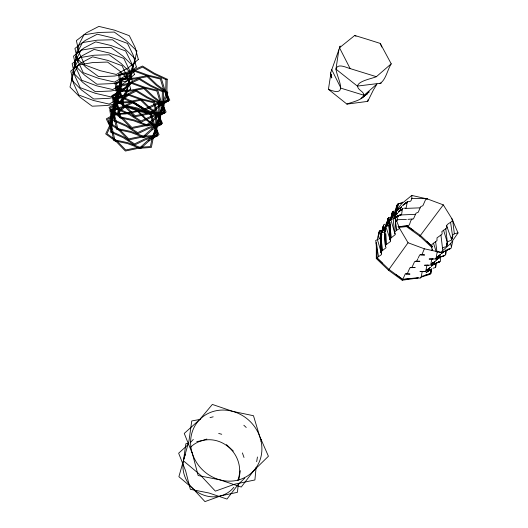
<?xml version="1.0" encoding="UTF-8"?>
<svg xmlns="http://www.w3.org/2000/svg" width="528" height="528" viewBox="0 0 528 528"><rect width="100%" height="100%" fill="white"/><g stroke="black" fill="none" stroke-linecap="round" stroke-linejoin="round"><path stroke-width="0.79" d="M418.447 277.959L402.197 280.216L388.43 270.164L376.292 258.529L376.319 244.655M426.842 269.894L429.403 268.891L426.749 269.94L429.713 268.396L427.297 269.762L430.353 267.399L425.509 271.544L422.169 271.696L421.179 277.028L420.321 278.21L417.457 277.715L402.765 279.47L388.971 269.419L376.827 257.763L376.84 244.695M452.78 236.894C451.493 233.825 456.02 233.369 458.014 232.934L451.81 218.559L443.296 204.864L427.627 199.023L411.761 195.433L401.735 203.643L393.815 213.886L399.617 228.439L408.052 242.755L424.34 248.794L440.741 252.371L450.641 243.514L458.014 232.934M382.609 263.307L376.84 257.763L381.064 254.932L381.599 254.001L380.919 252.463L381.143 251.579L386.06 247.731L385.374 245.817L384.813 231.772L385.367 229.482M435.356 263.221L435.574 267.511L433.019 268.224M385.374 245.817L385.942 244.847L390.423 241.547L390.581 240.821L389.875 239.389L390.205 238.623L395.201 234.663L390.839 219.556L393.888 218.46L396.29 216.737M447.328 242.2L446.761 245.48L447.506 241.765L451.75 240.062L446.615 225.839C447.058 222.875 454.733 222.07 451.81 218.559M407.854 201.617C411.741 202.64 412.157 198.271 411.761 195.433M394.673 217.939L395.069 216.289L393.815 213.886M397.366 208.27C398.858 212.711 390.542 209.326 392.535 213.992M442.352 248.728L443.276 247.559L446.8 246.424M391.09 217.582L388.271 218.117L387.961 219.754M330.805 72.877L330.541 73.412L331.558 77.821L330.515 73.247L340.197 46.042L339.497 47.758L350.137 68.587L376.378 76.692L391.222 63.822L380.246 43.421L367.521 39.382L354.75 35.462L339.497 47.758M256.126 467.267L254.905 479.965L234.828 484.15L215.365 491.139L200.198 474.877L183.355 460.746L188.951 440.953L191.756 420.941L200.501 419.351M256.661 461.71L257.44 457.004M238.286 484.209L237.422 492.32L220.915 495.818L204.95 501.6L192.614 488.281L178.886 476.692L183.52 460.317L185.876 443.698L188.991 443.104M238.715 480.15L240.359 470.679M388.43 270.164L408.052 242.755M396.469 221.483L397.36 220.427L397.907 215.787M376.24 243.012L375.652 240.497L380.985 237.824L381.216 236.94L380.325 233.812L384.457 228.367L380.437 233.607M440.326 256.76L440.471 261.38L436.517 262.924L439.791 261.782M330.825 73.814L328.429 89.338L346.916 104.108L367.739 101.376L367.943 99.812M401.735 203.643C396.746 202.66 395.947 206.158 395.881 210.943M444.748 255.532L441.461 256.681L445.592 254.918L445.54 249.955M338.87 49.85L335.953 69.155C337.379 79.253 349.232 97.871 328.429 89.338M430.564 271.94L430.94 269.61M431.699 264.957L431.95 263.406M430.089 269.544L430.769 273.511L430.181 274.263L420.79 277.22M451.961 238.874L452.562 235.336M383.546 225.172L382.16 231.647L383.632 224.935L384.43 224.347L386.753 224.083M452.516 235.574L451.889 239.085L452.516 235.825L450.589 222.301M445.678 254.661L446.523 250.496M435.745 267.016L436.524 263.182M451.836 239.296L452.516 235.825M394.931 215.728L394.456 218.123L394.911 215.82M395.822 211.207L397.036 205.062M395.122 217.061L397.795 204.046L395.135 216.81L396.264 230.525L394.614 232.274L395.175 233.957M377.48 239.039L378.979 231.825L379.5 231.053L382.331 230.241M386.932 224.578L388.271 218.117L386.621 226.05M394.687 216.011L394.192 218.295L394.72 215.932M395.512 212.203L396.997 205.359L397.096 206.745M391.42 218.236L392.898 211.405L391.327 218.519M395.591 211.985L396.983 205.676L395.439 212.065M387.057 224.393L388.483 217.978L386.879 225.053M446.615 225.839L447.044 227.476L445.804 228.743L447.348 242.695L446.681 245.685L447.322 242.438L447.493 243.223M381.203 237.415L381.883 234.425M395.135 216.81L398.039 203.92L395.069 216.289L396.264 230.525L399.617 228.439M446.622 245.896L447.348 242.695M449.981 248.972L446.411 250.265L451.097 248.226L452.753 241.355M261.083 441.474L261.446 439.923L260.179 438.887M386.1 226.426L387.935 218.783M389.968 222.209L389.228 225.278L389.875 239.389M390.7 219.146L392.363 212.249M394.667 215.259L393.888 218.46L394.68 215.437M402.369 209.312L401.59 214.54L397.63 216.071L401.056 214.922M385.394 229.396L384.813 231.772L385.4 245.982L384.496 231.917L385.301 228.901M386.364 225.43L387.908 219.08L386.1 225.878M386.991 225.007L388.74 217.866L386.965 224.862M389.809 222.889L389.228 225.278L389.902 239.56L388.898 225.43L389.71 222.4M390.588 219.707L392.344 212.553L390.317 220.123M381.031 235.29L380.272 238.319L380.886 252.298M381.79 232.261L383.5 225.443L383.592 226.756M380.873 235.963L380.272 238.319L380.972 252.622M381.678 232.815L383.486 225.74L381.203 233.303M391.67 218.005L393.433 211.193L391.334 219.074M381.744 234.439L381.157 236.683L382.153 250.701L381.229 237.184M395.861 210.903L397.043 206.375M385.235 227.04L380.84 233.244L384.496 231.917L385.354 228.789M385.994 226.446L387.922 219.404M387.09 224.829L389.024 217.787M385.506 230.043L384.813 227.159L388.898 225.43L389.763 222.288M390.628 219.153L392.357 212.883M395.069 216.289L398.62 203.735M379.612 238.603L380.747 234.821M396.185 274.666L402.765 279.457L405.253 273.933L409.999 274.078L405.781 273.781M424.34 248.794L422.156 254.1L421.41 254.78L419.734 254.918L418.295 257.763M417.958 258.634L416.678 261.182L414.612 261.604L411.906 267.452L409.886 267.828L407.51 273.2L406.54 273.946M426.967 198.726L425.555 199.723L422.869 205.715L420.691 206.633L418.189 212.282L416.064 213.154L413.464 218.915L408.005 219.338M391.222 63.822C387.479 69.597 385.763 80.408 379.678 83.648M367.739 101.376L373.375 90.011L376.926 84.13M395.71 211.273L389.268 220.585L389.539 222.407M395.736 211.523L389.228 221.569L392.502 216.539M381.44 232.947L385.374 226.981M386.47 225.449L389.545 220.803M390.581 240.821L385.81 226.472L388.892 221.833M385.169 227.278L380.305 234.524L385.361 227.218M386.998 224.763L388.832 222.083M385.81 226.472L388.898 221.971M394.264 213.926L390.159 219.853L390.839 219.556M396.092 211.292L397.465 209.319L396.04 211.325M376.292 258.529L376.82 257.77M407.279 201.973L406.105 207.992L403.583 208.336M394.139 213.998L389.869 220.018L394.132 214.177M398.6 227.41L406.514 226.618L407.062 225.845L413.411 230.393M330.495 73.471L331.782 77.88L330.541 73.412M389.519 220.823L385.209 226.789L389.506 220.994M388.958 221.912L384.668 227.845L389.407 221.067M392.918 215.912L394.35 213.946M396.495 210.929L397.445 209.629L395.485 212.269M431.937 250.609L431.818 247.388L419.839 236.188L443.296 204.864M394.02 214.249L389.618 220.189L393.994 214.408M394.852 213.206L389.189 220.81L393.565 215.035M389.413 220.381L394.898 213.18M402.197 280.216L402.758 279.477M433.191 258.911L429.112 259.037L435.501 258.938L436.161 257.697L437.118 252.443L438.365 251.81L440.741 252.371M394.086 214.309L389.268 220.585L394.205 214.203M431.818 247.388L432.392 246.635M396.178 211.649L397.162 210.368M384.813 227.159L388.74 222.064M416.882 278.454L417.457 277.715M193.314 439.441L190.549 442.418M425.693 271.425L426.835 265.782L427.548 265.221L430.723 265.082L431.62 259.829L432.676 258.898M244.748 478.117L237.917 484.796L226.981 499.059L208.923 492.994L190.351 489.311L185.599 470.791L178.649 453.222L188.76 444.041M346.916 104.108C351.509 101.983 371.349 98.498 360.756 90.71C349.576 82.289 371.653 78.916 376.378 76.692M433.224 264.627L434.419 263.558M435.686 258.786L440.636 254.351L435.501 258.938M376.708 84.229L364.063 95.284L340.976 88.202L331.723 69.65M440.108 256.641L435.811 260.462L439.487 257.552L437.158 258.944L440.075 257.314L437.573 258.496L440.656 257.077M428.38 270.739L426.129 272.725L429.323 270.184L427.271 271.451L430.148 269.834M362.584 97.489L369.197 91.793L361.007 98.591L367.501 93.634L363.581 96.578M443.441 251.77L441.137 253.737L444.14 251.302L441.718 253.077L444.411 251.163L442.332 252.404L449.315 249.091L447.823 249.196M433.567 264.317L431.264 266.244L434.584 263.776L432.254 265.162L435.158 263.545L432.656 264.719L435.732 263.314M432.868 263.195L435.237 261.215L432.148 263.571L434.696 262.066L432.94 263.043M437.831 256.879L440.227 254.912L436.9 257.321L439.454 256.12L436.953 257.235M402.138 209.114L400.31 210.606L402.409 208.916M397.683 215.622L395.861 217.107L397.426 215.846M407.451 201.815L404.956 203.828L407.108 202.125M401.676 209.484L400.429 210.474L402.587 208.817M395.459 214.79L397.353 213.286L395.162 215.021M396.132 216.85L397.888 215.47M406.375 202.686L405.108 203.669L407.306 202.026M399.307 208.679L401.854 206.692L398.046 209.405L400.937 207.834L397.221 209.807M402.494 208.89L398.026 212.276L401.425 209.873L398.501 211.365L401.768 209.715M394.944 215.186L397.188 213.503L395.314 214.962M407.207 202.099L402.679 205.451L406.124 203.036M426.677 241.276L432.386 246.629L431.548 245.507L431.891 244.471L436.966 240.689L437.019 237.864L441.751 234.439L442.154 233.686L441.857 231.548L445.804 228.743M395.043 215.134L397.01 213.728L395.287 214.942M394.792 217.813L396.455 216.645L394.449 217.972M395.479 214.85L396.832 213.952L395.056 215.107M394.918 217.675L396.62 216.559L394.555 217.82M394.489 217.873L400.369 214.982L415.463 214.328M394.772 217.516L396.957 216.407M394.693 217.562L397.3 216.256M432.452 263.366L434.491 262.396L432.016 263.525M384.496 231.917L385.631 230.564M436.009 263.195L439.481 261.848L436.273 263.063L438.794 261.921L438.425 261.934M388.898 225.43L390.106 224.057L390.991 237.943L390.073 223.799M399.287 203.623L402.699 202.165M432.142 263.498L434.379 262.568L431.211 263.881M440.939 256.951L444.437 255.598L443.355 255.684M400.844 214.969L397.465 216.17L400.369 214.982L399.868 214.929M206.87 439.039L202.237 440.59L196.786 441.626M213.18 416.816L210.038 417.615M424.453 275.51L430.769 273.511L431.548 268.778L430.775 273.517L422.123 276.25M412.051 219.186C409.649 220.532 410.474 226.268 407.293 226.024M381.896 230.373L379.52 231.053L378.246 237.125L379.52 231.053L381.473 231.145M381.256 83.127L357.35 86.09L335.953 69.155C337.537 62.905 346.144 67.525 350.137 68.587M402.765 279.457L409.794 278.626M398.046 226.75L407.068 225.839L420.4 235.429L432.399 246.629M400.297 226.512L407.18 225.944M405.332 208.415L420.077 207.841M397.485 219.727L406.388 219.397M411.49 267.67L415.16 267.538L410.705 267.491M416.255 261.393L419.958 261.274L415.45 261.221M427.786 265.195L424.486 265.247L428.294 265.228M422.994 271.399L419.951 271.366L424.571 271.623M411.728 198.356L426.835 198.713M421.126 254.813L424.651 254.978L420.301 254.694M221.74 434.273L218.678 433.435M427.106 198.759L427.627 199.023M354.75 35.462L356.004 36.227M406.514 226.618L419.839 236.188M246.233 427.469L243.837 425.264M233.35 451.064L226.393 444.583M389.664 222.691L389.908 223.258M380.246 43.421L381.764 47.025M244.015 457.486L242.392 452.925M442.728 250.041L440.939 235.099M433.448 243.184L436.247 251.737M450.641 243.514L451.374 246.787M443.56 230.201L447.427 242.755M377.348 239.349L381.592 253.829M378.569 256.753L376.068 242.728L376.834 251.117L376.84 257.763M435.613 241.771L436.979 251.975M452.621 219.813L454.364 233.864M393.188 218.75L394.581 232.643M385.843 233.818L386.522 244.385M233.864 487.258A29.542 27.344 47.6 0 1 196.753 491.621A29.542 27.344 47.6 0 1 185.453 454.516M190.681 447.117A29.542 27.344 47.6 0 1 226.393 445.348A29.542 27.344 47.6 0 1 237.765 480.526M166.01 79.636L165.746 89.892L167.284 100.485L155.351 103.937L144.428 109.025L133.003 101.726L120.338 96.122L121.44 85.661L119.764 75.095L131.875 71.953L142.567 67.142L153.833 73.979L166.01 79.636M167.198 79.2L166.927 90.011L168.564 101.178L155.998 104.815L144.467 110.2L132.422 102.498L119.051 96.584L120.226 85.543L118.47 74.408L131.248 71.102L142.507 66.046L154.381 73.247L167.198 79.2M163.574 91.258L163.277 102.003L164.861 113.098L152.46 116.767L141.068 122.159L129.208 114.55L116.035 108.715L117.223 97.739L115.507 86.678L128.126 83.338L139.247 78.263L150.942 85.384L163.574 91.258M162.4 91.687L162.109 101.897L163.601 112.418L151.82 115.896L141.029 120.991L129.782 113.777L117.308 108.253L118.417 97.852L116.787 87.351L128.74 84.183L139.3 79.358L150.401 86.11L162.4 91.687M158.895 103.402L158.585 113.553L160.03 124.007L148.394 127.505L137.735 132.614L126.661 125.479L114.365 120.034L115.48 109.692L113.89 99.257L125.69 96.063L136.125 91.225L147.061 97.898L158.895 103.402M160.057 102.967L159.733 113.659L161.271 124.681L149.021 128.37L137.768 133.769L126.093 126.245L113.111 120.496L114.299 109.586L112.636 98.591L125.09 95.225L136.072 90.136L147.602 97.172L160.057 102.967M156.631 114.358L156.288 124.984L157.773 135.934L145.675 139.643L134.567 145.048L123.064 137.61L110.266 131.941L111.461 121.09L109.837 110.167L122.14 106.775L132.99 101.68L144.355 108.636L156.631 114.358M155.483 114.794L155.153 124.885L156.552 135.274L145.061 138.785L134.534 143.893L123.625 136.844L111.5 131.479L112.629 121.189L111.078 110.827L122.734 107.606L133.043 102.762L143.821 109.362L155.483 114.794M118.925 91.483L117.077 101.475L112.55 110.827L123.083 118.47L131.881 127.459L144.329 124.964L157.271 124.172L159.251 114.101L162.914 104.702L152.744 97.099L143.9 88.631L131.809 90.961L118.925 91.483M121.895 79.457L120.047 89.496L115.474 98.888L126.172 106.616L135.109 115.691L147.728 113.223L160.842 112.477L162.822 102.353L166.505 92.915L156.182 85.232L147.2 76.685L134.95 78.982L121.895 79.457M112.299 113.804L110.365 124.179L105.679 133.921L116.424 141.775L125.38 151.041L138.125 148.361L151.364 147.444L153.437 136.976L157.219 127.202L146.85 119.394L137.848 110.669L125.479 113.17L112.299 113.804M115.018 102.307L113.065 112.774L108.319 122.602L119.275 130.574L128.396 139.966L141.372 137.293L154.829 136.415L156.908 125.849L160.73 115.988L150.176 108.075L140.996 99.231L128.429 101.713L115.018 102.307M113.236 114.536L111.395 124.423L106.946 133.696L117.176 141.167L125.704 149.985L137.834 147.437L150.44 146.573L152.414 136.607L156.031 127.294L146.15 119.856L137.577 111.54L125.789 113.929L113.236 114.536M117.889 90.605L115.929 101.132L111.137 110.999L122.258 119.064L131.531 128.542L144.679 125.902L158.308 125.063L160.393 114.437L164.234 104.537L153.523 96.538L144.203 87.615L131.479 90.057L117.889 90.605M116.041 103.171L114.2 113.111L109.705 122.423L120.087 129.98L128.746 138.884L141.035 136.363L153.806 135.531L155.786 125.512L159.423 116.153L149.404 108.636L140.692 100.247L128.759 102.604L116.041 103.171M120.839 78.573L118.879 89.146L114.041 99.053L125.334 107.21L134.759 116.78L148.078 114.173L161.891 113.381L163.977 102.703L167.845 92.75L156.968 84.671L147.503 75.662L134.614 78.071L120.839 78.573M129.281 80.487L127.004 91.852L122.1 102.643L107.587 105.461L92.162 106.207L80.078 97.244L69.986 87.041L72.818 75.563L78.151 65.063L92.572 62.568L107.514 62.066L119.262 70.633L129.281 80.487M131.122 73.293L128.845 84.685L123.915 95.502L109.283 98.3L93.733 99.013L81.536 89.991L71.346 79.735L74.197 68.224L79.563 57.704L94.096 55.229L109.157 54.76L121.011 63.386L131.122 73.293M132.997 65.967L130.713 77.392L125.763 88.242L111.012 91.007L95.33 91.694L83.021 82.606L72.739 72.29L75.596 60.753L81.002 50.206L95.647 47.764L110.827 47.329L122.786 56.008L132.997 65.967M134.904 58.522L132.62 69.973L127.644 80.843L112.774 83.589L96.961 84.236L84.539 75.095L74.151 64.72L77.029 53.15L82.46 42.583L97.225 40.168L112.53 39.765L124.601 48.503L134.904 58.522M136.844 50.939L134.561 62.423L129.551 73.319L114.563 76.039L98.617 76.646L86.077 67.445L75.596 57.011L78.481 45.408L83.945 34.828L98.835 32.439L114.259 32.076L126.443 40.867L136.844 50.939M385.592 226.776L384.714 228.103L385.625 226.769M397.393 209.913L396.422 211.2L397.393 209.913M396.977 210.54L395.512 212.467L396.977 210.54M253.928 470.441L241.256 487.047L220.011 479.886L198.152 475.517L192.482 453.882L184.252 433.422L199.525 419.727L212.355 404.435L232.716 411.371L253.48 415.721L259.598 436.108L268.429 456.238L253.928 470.441M148.262 140.098L140.197 147.411L127.822 142.699L114.82 139.907L112.504 129.373L107.672 119.302L117.473 113.632L125.479 106.616L137.623 110.992L150.15 114.002L153.087 124.139L157.707 134.185L148.262 140.098M149.107 140.824L140.6 148.546L127.552 143.583L113.824 140.633L111.388 129.518L106.293 118.899L116.648 112.919L125.083 105.547L137.881 110.161L151.067 113.322L154.169 124.001L159.047 134.594L149.107 140.824M152.467 129.657L143.867 137.405L130.634 132.363L116.714 129.347L114.22 118.153L109.039 107.448L119.519 101.468L128.047 94.083L141.022 98.769L154.394 102.003L157.555 112.748L162.525 123.42L152.467 129.657M151.615 128.924L143.458 136.257L130.904 131.472L117.724 128.614L115.355 118.008L110.431 107.857L120.358 102.188L128.456 95.165L140.765 99.607L153.463 102.676L156.466 112.886L161.172 123.011L151.615 128.924M155.06 117.427L146.817 124.773L134.079 119.915L120.707 116.992L118.285 106.313L113.276 96.083L123.321 90.42L131.512 83.384L143.992 87.899L156.869 91.034L159.938 101.303L164.729 111.507L155.06 117.427M155.932 118.166L147.233 125.928L133.802 120.806L119.684 117.724L117.137 106.451L111.857 95.667L122.47 89.694L131.096 82.295L144.256 87.061L157.806 90.354L161.04 101.171L166.102 111.929L155.932 118.166M158.611 105.587L150.269 112.952L137.346 108.016L123.783 105.026L121.301 94.274L116.2 83.965L126.37 78.302L134.653 71.267L147.319 75.854L160.373 79.048L163.508 89.39L168.392 99.673L158.611 105.587M159.489 106.333L150.691 114.114L137.069 108.913L122.747 105.758L120.133 94.406L114.767 83.536L125.506 77.57L134.231 70.171L147.583 75.002L161.324 78.375L164.63 89.265L169.785 100.096L159.489 106.333M130.627 89.093L120.978 97.357L109.21 104.102L93.667 100.544L78.771 95.007L73.432 83.101L70.765 71.082L80.843 63.089L92.598 56.819L107.659 60.364L122.034 65.736L127.558 77.194L130.627 89.093M132.502 81.873L122.786 90.143L110.933 96.888L95.258 93.284L80.23 87.688L74.831 75.728L72.131 63.67L82.282 55.671L94.129 49.414L109.309 53.005L123.809 58.423L129.393 69.927L132.502 81.873M134.416 74.527L124.628 82.804L112.688 89.542L96.875 85.886L81.715 80.243L76.256 68.231L73.524 56.12L83.747 48.127L95.687 41.877L110.999 45.514L125.618 50.985L131.261 62.535L134.416 74.527M136.356 67.056L126.509 75.332L114.47 82.064L98.525 78.362L83.226 72.659L77.708 60.595L74.936 48.437L85.239 40.445L97.264 34.208L112.708 37.891L127.459 43.415L133.162 55.018L136.356 67.056M138.336 59.446L128.416 67.723L116.285 74.455L100.201 70.699L84.764 64.937L79.187 52.82L76.375 40.623L86.757 32.63L98.881 26.4L114.451 30.136L129.334 35.713L135.102 47.362L138.336 59.446M432.551 250.688L432.485 249.064L432.557 250.688M192.119 452.727A37.198 33.937 44.1 0 0 252.245 472.204A37.198 33.937 44.1 0 0 234.386 411.873A37.198 33.937 44.1 0 0 192.119 452.727"/></g></svg>
